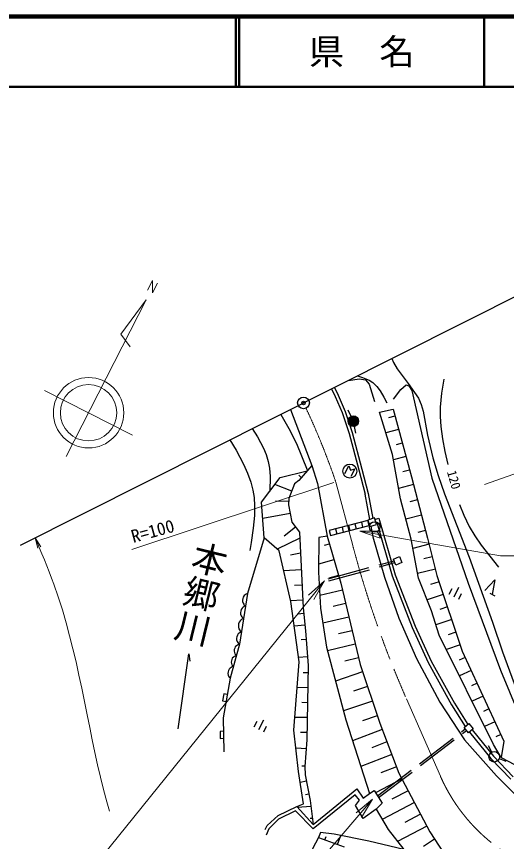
# Model space of a CAD drawing. Units: millimetres, scale not verified. Extents: x 40000 to 680000, y 20000 to 380000.
# Drawn here: x 266629 to 336172, y 262807 to 380000 of the extents above; entities that cross this region are included whole.
import ezdxf
from ezdxf.enums import TextEntityAlignment as Align

# ---------------------------------------------------------------- set-up
doc = ezdxf.new("R2010")
doc.units = ezdxf.units.MM
doc.header["$LTSCALE"] = 1000
doc.header["$PDMODE"] = 32
doc.header["$PDSIZE"] = 500
doc.linetypes.add('CHAIN', pattern=[18.5, 12, -1.5, 3.5, -1.5])
doc.linetypes.add('DASHED', pattern=[7.5, 6, -1.5])
for name, color, linetype, lineweight in [('M-BGD', 7, 'Continuous', 25), ('M-BGD-EXST', 7, 'Continuous', 25), ('M-BGD-HTXT', 7, 'Continuous', 13), ('M-BMK', 2, 'CHAIN', 13), ('M-BMK-HTXT', 7, 'Continuous', 13), ('M-BMK-SRVR', 3, 'Continuous', 25), ('M-STR-HTXT', 7, 'Continuous', 13), ('M-TTL', 2, 'Continuous', 140), ('M-TTL-LINE', 7, 'Continuous', 50), ('M-TTL-TXT', 7, 'Continuous', 25)]:
    doc.layers.add(name, color=color, linetype=linetype, lineweight=lineweight)
doc.layers.add('M-OTRS', color=6, linetype='Continuous')
doc.styles.add('@ＭＳ ゴシック', font='')
doc.styles.add('ＭＳ ゴシック', font='')
doc.styles.get('@ＭＳ ゴシック').set_extended_font_data('@MS Gothic')
doc.styles.get('ＭＳ ゴシック').set_extended_font_data('MS Gothic')

# ---------------------------------------------------------------- blocks, each defined once
blk = doc.blocks.new('open_arrow')
at = {"color": 0, "linetype": 'Continuous', "lineweight": -2}
blk.add_lwpolyline([(7.5, 1.25), (0, 0), (7.5, -1.25)], dxfattribs=at)

msp = doc.modelspace()

# ---------------------------------------------------------------- linework, layer by layer
at = {"layer": 'M-BGD'}
for p, q in [((267174, 304907), (342048, 342545)), ((313682, 328286), (315295, 328528)), ((315295, 328528), (316155, 328376)), ((316155, 328376), (316666, 327753)), ((311349, 327113), (311872, 326029)), ((311751, 327315), (312282, 326216)), ((316666, 327753), (317460, 325296)), ((320155, 325622), (321164, 327033)), ((321164, 327033), (321942, 327663)), ((321942, 327663), (322294, 327547)), ((322294, 327547), (322728, 326885)), ((311872, 326029), (312853, 323751)), ((312282, 326216), (313274, 323911)), ((322728, 326885), (325564, 314433)), ((305534, 324190), (308526, 316220)), ((312853, 323751), (313837, 320784)), ((313274, 323911), (314269, 320913)), ((314115, 323192), (313691, 324097)), ((318152, 323773), (320086, 324209)), ((320015, 317804), (318152, 323773)), ((320086, 324209), (322675, 314605)), ((320345, 323248), (319409, 322996)), ((314572, 321775), (314757, 320793)), ((320863, 321328), (319066, 320843)), ((313837, 320784), (315208, 315599)), ((314269, 320913), (315643, 315714)), ((321380, 319407), (320520, 319175)), ((321121, 311505), (320015, 317804)), ((321898, 317486), (320153, 317015)), ((304052, 314518), (307874, 315471)), ((308526, 316220), (306689, 314110)), ((308526, 316220), (309339, 313671)), ((315208, 315599), (316117, 312160)), ((315643, 315714), (316557, 312257)), ((322416, 315565), (321457, 315307)), ((301411, 311033), (304052, 314518)), ((306689, 314110), (306091, 313631)), ((307026, 314497), (306696, 314828)), ((322675, 314605), (324981, 305907)), ((325564, 314433), (330755, 299506)), ((305683, 312591), (303300, 313525)), ((306091, 313631), (305276, 311551)), ((309339, 313671), (310701, 306177)), ((322963, 313517), (320865, 312961)), ((316754, 308552), (316117, 312160)), ((316557, 312257), (317187, 308687)), ((301800, 305941), (301411, 311033)), ((305265, 311088), (303390, 311129)), ((305276, 311551), (305255, 310625)), ((305255, 310625), (305693, 308150)), ((322665, 305747), (321121, 311505)), ((323540, 311343), (322431, 311049)), ((305474, 309387), (301589, 308700)), ((316487, 308397), (311004, 306965)), ((317446, 308767), (316474, 308465)), ((316474, 308465), (316764, 307534)), ((316667, 307710), (316487, 308397)), ((317736, 307836), (317446, 308767)), ((317509, 308567), (318064, 308726)), ((318064, 308726), (320365, 300705)), ((324116, 309169), (321905, 308582)), ((306247, 307452), (304625, 306165)), ((305693, 308150), (306801, 306754)), ((311184, 306278), (316667, 307710)), ((311918, 307204), (312098, 306516)), ((312832, 307443), (313011, 306755)), ((313746, 307681), (313925, 306994)), ((314660, 307920), (314839, 307232)), ((315574, 308158), (315753, 307471)), ((316764, 307534), (317736, 307836)), ((316938, 307588), (317223, 306100)), ((317697, 307961), (317806, 307993)), ((317806, 307993), (319938, 300561)), ((301800, 305941), (299397, 298026)), ((303911, 304075), (301800, 305941)), ((306841, 305881), (303619, 304333)), ((306801, 306754), (307293, 296019)), ((309522, 306008), (309507, 301082)), ((310701, 306177), (309522, 306008)), ((310701, 306177), (312656, 299487)), ((311004, 306965), (311184, 306278)), ((317223, 306100), (318864, 300341)), ((317825, 306828), (318302, 305949)), ((324693, 306994), (323590, 306702)), ((324981, 305907), (326297, 300597)), ((311027, 305062), (310272, 304842)), ((323666, 300197), (322665, 305747)), ((325200, 305022), (322898, 304451)), ((305572, 296883), (303911, 304075)), ((306937, 303779), (305507, 303468)), ((311678, 302832), (309510, 302199)), ((320116, 302934), (320964, 303283)), ((320468, 302076), (320116, 302934)), ((321317, 302424), (320468, 302076)), ((320964, 303283), (321317, 302424)), ((325639, 303252), (324431, 302953)), ((307047, 301386), (304558, 301272)), ((326078, 301482), (323547, 300855)), ((309507, 301082), (309767, 295962)), ((312330, 300602), (310951, 300199)), ((318864, 300341), (320897, 294536)), ((319938, 300561), (322782, 293196)), ((320365, 300705), (323197, 293372)), ((325526, 295554), (323666, 300197)), ((326297, 300597), (329898, 289860)), ((307145, 299239), (306098, 299191)), ((312656, 299487), (315394, 287934)), ((326597, 299702), (325393, 299298)), ((329355, 298873), (328675, 297536)), ((330755, 299506), (335311, 287129)), ((333078, 298444), (334520, 299954)), ((334520, 299954), (334147, 297899)), ((299397, 298026), (298288, 290843)), ((298951, 297731), (298811, 297534)), ((299080, 297857), (298951, 297731)), ((299203, 297947), (299080, 297857)), ((299397, 298026), (299203, 297947)), ((312884, 298525), (309676, 297764)), ((327198, 297913), (324891, 297139)), ((328415, 298679), (328006, 297877)), ((329751, 297998), (329343, 297196)), ((333791, 298081), (334504, 297718)), ((298743, 297326), (298710, 297112)), ((298710, 297112), (298712, 296894)), ((298712, 296894), (298786, 296664)), ((298811, 297534), (298743, 297326)), ((298786, 296664), (298871, 296505)), ((298871, 296505), (298961, 296382)), ((307243, 297092), (305542, 297014)), ((306742, 288318), (305572, 296883)), ((313340, 296599), (311570, 296179)), ((298468, 295547), (298435, 295334)), ((298435, 295334), (298438, 295115)), ((298536, 295755), (298468, 295547)), ((298676, 295952), (298536, 295755)), ((298805, 296078), (298676, 295952)), ((298928, 296168), (298805, 296078)), ((299123, 296247), (298928, 296168)), ((298961, 296382), (299123, 296247)), ((307293, 296019), (307653, 292736)), ((309767, 295962), (310644, 290394)), ((326638, 292119), (325526, 295554)), ((327798, 296123), (326690, 295752)), ((298377, 294157), (298229, 293949)), ((298512, 294290), (298377, 294157)), ((298438, 295115), (298511, 294885)), ((298511, 294885), (298596, 294726)), ((298643, 294385), (298512, 294290)), ((298596, 294726), (298686, 294603)), ((298848, 294468), (298643, 294385)), ((298686, 294603), (298848, 294468)), ((307383, 295198), (306604, 295113)), ((313797, 294673), (310108, 293799)), ((320897, 294536), (323422, 288824)), ((328398, 294333), (326164, 293584)), ((298157, 293729), (298122, 293504)), ((298122, 293504), (298125, 293273)), ((298125, 293273), (298203, 293030)), ((298229, 293949), (298157, 293729)), ((298203, 293030), (298292, 292862)), ((307563, 293557), (306049, 293391)), ((322782, 293196), (325075, 288243)), ((323197, 293372), (325476, 288446)), ((297903, 291890), (297870, 291677)), ((297972, 292098), (297903, 291890)), ((298111, 292295), (297972, 292098)), ((298240, 292421), (298111, 292295)), ((298363, 292511), (298240, 292421)), ((298292, 292862), (298387, 292732)), ((298558, 292591), (298363, 292511)), ((298387, 292732), (298558, 292591)), ((307653, 292736), (308043, 287818)), ((314253, 292748), (312335, 292293)), ((334339, 276598), (326638, 292119)), ((328998, 292544), (327896, 292174)), ((298288, 290843), (296937, 286026)), ((297971, 290720), (297836, 290617)), ((297870, 291677), (297873, 291458)), ((297873, 291458), (297946, 291228)), ((297946, 291228), (298031, 291069)), ((298097, 290791), (297971, 290720)), ((298031, 291069), (298121, 290946)), ((298288, 290843), (298097, 290791)), ((298121, 290946), (298283, 290812)), ((307750, 291507), (307036, 291450)), ((314709, 290822), (310777, 289890)), ((329598, 290754), (327641, 290098)), ((297540, 290064), (297517, 289859)), ((297517, 289859), (297561, 289635)), ((297595, 290261), (297540, 290064)), ((297561, 289635), (297622, 289476)), ((297683, 290448), (297595, 290261)), ((297622, 289476), (297693, 289350)), ((297836, 290617), (297683, 290448)), ((310644, 290394), (313354, 280087)), ((329898, 289860), (335783, 277074)), ((289556, 278803), (291098, 289444)), ((291098, 289444), (291232, 288414)), ((297125, 288473), (297104, 288280)), ((297177, 288658), (297125, 288473)), ((297259, 288834), (297177, 288658)), ((297404, 288993), (297259, 288834)), ((297531, 289091), (297404, 288993)), ((297649, 289157), (297531, 289091)), ((297829, 289206), (297649, 289157)), ((297693, 289350), (297829, 289206)), ((305986, 278614), (306742, 288318)), ((307945, 289048), (306657, 288945)), ((315166, 288897), (313223, 288436)), ((323422, 288824), (326727, 282585)), ((325476, 288446), (328779, 282448)), ((330319, 288946), (329461, 288552)), ((296792, 287270), (296704, 287083)), ((296945, 287439), (296792, 287270)), ((297080, 287543), (296945, 287439)), ((297206, 287613), (297080, 287543)), ((297104, 288280), (297144, 288069)), ((297144, 288069), (297202, 287920)), ((297202, 287920), (297269, 287801)), ((297397, 287666), (297206, 287613)), ((297269, 287801), (297397, 287666)), ((308043, 287818), (307845, 277233)), ((315394, 287934), (318186, 279603)), ((325075, 288243), (328390, 282220)), ((335311, 287129), (339946, 275918)), ((296937, 286026), (295973, 280371)), ((296649, 286887), (296627, 286681)), ((296627, 286681), (296670, 286457)), ((296704, 287083), (296649, 286887)), ((296670, 286457), (296731, 286299)), ((296731, 286299), (296802, 286173)), ((296802, 286173), (296938, 286029)), ((308023, 286759), (307323, 286773)), ((315743, 286892), (311903, 285605)), ((331159, 287120), (329498, 286355)), ((316441, 284810), (314452, 284143)), ((332000, 285293), (331196, 284923)), ((296046, 283775), (295878, 282790)), ((296539, 283691), (296046, 283775)), ((307984, 284643), (306458, 284671)), ((295878, 282790), (296371, 282706)), ((307944, 282526), (307119, 282541)), ((317139, 282727), (313023, 281347)), ((326727, 282585), (330212, 277271)), ((328779, 282448), (330669, 279428)), ((332841, 283467), (331286, 282751)), ((328390, 282220), (330316, 279143)), ((333681, 281640), (332931, 281295)), ((295973, 280371), (296073, 275561)), ((307905, 280409), (306128, 280442)), ((317837, 280644), (315733, 279939)), ((300734, 279834), (300326, 279031)), ((301675, 280028), (300994, 278691)), ((302071, 279153), (301662, 278351)), ((313354, 280087), (316737, 269624)), ((318186, 279603), (320912, 272523)), ((330156, 279013), (330829, 279557)), ((330774, 278248), (330156, 279013)), ((330829, 279557), (331447, 278792)), ((334522, 279814), (333074, 279147)), ((296013, 278466), (295513, 278455)), ((295513, 278455), (295534, 277456)), ((306641, 272737), (305986, 278614)), ((307865, 278292), (306941, 278309)), ((318527, 278718), (314320, 277098)), ((331447, 278792), (330774, 278248)), ((330913, 278360), (333934, 274620)), ((331302, 278674), (334310, 274951)), ((335363, 277987), (334665, 277666)), ((295534, 277456), (296034, 277466)), ((307845, 277233), (307563, 273460)), ((319208, 276948), (317056, 276119)), ((330212, 277271), (334734, 272114)), ((335404, 274726), (334339, 276598)), ((335783, 277074), (335404, 274726)), ((307782, 275990), (306270, 276066)), ((334087, 275514), (333629, 276403)), ((319890, 275178), (315489, 273484)), ((333934, 274620), (336776, 271657)), ((334310, 274951), (337130, 272011)), ((335133, 274583), (336069, 274231)), ((335404, 274726), (338187, 273259)), ((307657, 273503), (307103, 273531)), ((307563, 273460), (307594, 272260)), ((320571, 273408), (318322, 272542)), ((307364, 268162), (306641, 272737)), ((307594, 272260), (308287, 268642)), ((320912, 272523), (325296, 264169)), ((334734, 272114), (337928, 268984)), ((307767, 271355), (306886, 271186)), ((321350, 271688), (317588, 269713)), ((308114, 269547), (307644, 269456)), ((308730, 265242), (314912, 270275)), ((314912, 270275), (315820, 268958)), ((315820, 268958), (316737, 269624)), ((316737, 269624), (317373, 270047)), ((317373, 270047), (318543, 268231)), ((322227, 270017), (319910, 268801)), ((308287, 268642), (308730, 265242)), ((314714, 269453), (308753, 264619)), ((315318, 268655), (314714, 269453)), ((314762, 267912), (315318, 268655)), ((303751, 266499), (306415, 267757)), ((306415, 267757), (307364, 268162)), ((308730, 265242), (306415, 267757)), ((308398, 267792), (306522, 267641)), ((315832, 266096), (314762, 267912)), ((317669, 267401), (315832, 266096)), ((318543, 268231), (317669, 267401)), ((317669, 267401), (319397, 264511)), ((323104, 268346), (318537, 265950)), ((302217, 265070), (303751, 266499)), ((306222, 267171), (303806, 265978)), ((308753, 264619), (306222, 267171)), ((308619, 266092), (308319, 266053)), ((323981, 266675), (321756, 265507)), ((301899, 264508), (302217, 265070)), ((303806, 265978), (302459, 264591)), ((324858, 265004), (320706, 262826)), ((302459, 264591), (302063, 263728)), ((309789, 264075), (309479, 263354)), ((311729, 263865), (309789, 264075)), ((316644, 262858), (311729, 263865)), ((319397, 264511), (321589, 261688)), ((325296, 264169), (327964, 260131)), ((309479, 263354), (305916, 256706)), ((309479, 263354), (313114, 262058)), ((310388, 263030), (310556, 263502)), ((312205, 262382), (312665, 263673)), ((321589, 261688), (316644, 262858)), ((325963, 263159), (324388, 262119))]:
    msp.add_line(p, q, dxfattribs=at)
at = {"layer": 'M-BGD', "linetype": 'DASHED'}
for p, q in [((310863, 300109), (320213, 302698)), ((310943, 299820), (320328, 302418)), ((317863, 269287), (330324, 278804)), ((318026, 269034), (330513, 278570))]:
    msp.add_line(p, q, dxfattribs=at)
at = {"layer": 'M-BGD'}
for points in [[(319917, 331420), (320140, 330865), (320633, 329931), (322230, 327857), (323667, 325791), (324051, 324890), (324341, 323944), (324970, 320547), (325699, 317299), (326465, 314818), (327381, 312205), (330869, 303202), (334170, 293978), (335613, 289773), (337274, 285256), (338203, 283044), (339229, 280881), (340213, 279058), (341446, 277000), (343481, 273850)], [(315009, 328953), (315757, 328730), (316677, 328347), (317225, 327993), (317781, 327459), (318258, 326823), (318779, 325933), (319187, 325137)], [(327277, 328486), (326965, 326501), (326770, 324517), (326757, 323169), (326845, 321780), (327082, 319995), (327424, 318212), (327852, 316356)], [(304130, 323484), (305289, 321460), (306388, 319329), (307897, 315600)], [(300088, 321452), (300827, 320283), (301695, 318692), (302076, 317781), (302365, 316799), (302528, 315829), (302608, 314634), (302586, 312544)], [(296916, 319858), (297790, 318396), (298852, 316426), (299426, 315152), (299888, 313858), (300176, 312727), (300339, 311671), (300417, 310500), (300397, 309111), (300236, 307301), (299945, 305267), (299760, 304135)], [(329517, 310665), (330113, 309183), (330889, 307573), (331668, 306238), (332566, 304922), (335045, 301800)]]:
    msp.add_lwpolyline(points, dxfattribs=at)
for centre, radius in [((314433, 322512), 750), ((314433, 322512), 660), ((314433, 322512), 570), ((314433, 322512), 480), ((314433, 322512), 390), ((314433, 322512), 300), ((314433, 322512), 210), ((314433, 322512), 120), ((314433, 322512), 30), ((317467, 307487), 750), ((334431, 274847), 750)]:
    msp.add_circle(centre, radius, dxfattribs=at)
at = {"layer": 'M-BGD-EXST'}
for p, q in [((313237, 315105), (313782, 316174)), ((313782, 316174), (314010, 315564)), ((314010, 315564), (314637, 315738)), ((314637, 315738), (314093, 314669))]:
    msp.add_line(p, q, dxfattribs=at)
msp.add_circle((313937, 315421), 1000, dxfattribs=at)
at = {"layer": 'M-BGD-HTXT'}
for p, q in [((285234, 341109), (285935, 342484)), ((285935, 342484), (285945, 340741)), ((285945, 340741), (286642, 342126)), ((285031, 339752), (273677, 317476)), ((285031, 339752), (281415, 334860)), ((281415, 334860), (282743, 333060)), ((283093, 320534), (270619, 326892))]:
    msp.add_line(p, q, dxfattribs=at)
for radius in [5000, 4000]:
    msp.add_circle((276856, 323713), radius, dxfattribs=at)
at = {"layer": 'M-BMK'}
for p, q in [((311955, 313851), (314348, 304846)), ((326785, 272101), (321833, 283388))]:
    msp.add_line(p, q, dxfattribs=at)
for centre, radius, start, end in [((217242, 281764), 100000, 18.71563, 25.21042), ((459314, 343380), 150000, 194.88586, 203.57483), ((349679, 282145), 25000, 203.68722, 274.29167)]:
    msp.add_arc(centre, radius, start, end, dxfattribs=at)
at = {"layer": 'M-BMK-HTXT'}
msp.add_line((311675, 313817), (282980, 304275), dxfattribs=at)
at = {"layer": 'M-BMK-SRVR'}
msp.add_circle((307360, 325108), 830, dxfattribs=at)
at = {"layer": 'M-OTRS'}
msp.add_point((307360, 325108), dxfattribs=at)
at = {"layer": 'M-STR-HTXT'}
for p, q in [((333030, 313538), (352229, 320290)), ((269263, 305945), (270091, 304669)), ((269263, 305945), (269633, 304470))]:
    msp.add_line(p, q, dxfattribs=at)
for points in [[(279807, 267115), (279431, 268431), (278972, 270175), (278543, 271930), (278139, 273693), (277754, 275464), (277383, 277239), (277021, 279017), (276663, 280797), (276281, 282683), (275892, 284566), (275491, 286445), (275074, 288319), (274635, 290184), (274169, 292041), (273671, 293887), (273137, 295721), (272561, 297542), (271939, 299347), (271617, 300222), (271283, 301094), (270940, 301963), (270589, 302829), (270230, 303692), (269865, 304554), (269495, 305414), (269263, 305945)], [(315360, 306903), (335319, 303384), (354533, 303384)], [(310339, 299837), (269864, 249606), (287709, 249594)], [(317149, 268828), (284925, 231063), (304073, 231070)]]:
    msp.add_lwpolyline(points, dxfattribs=at)
at = {"layer": 'M-TTL'}
msp.add_line((680000, 380000), (40000, 380000), dxfattribs=at)
at = {"layer": 'M-TTL-LINE'}
for p, q in [((297750, 380000), (297750, 370000)), ((298250, 380000), (298250, 370000)), ((333000, 380000), (333000, 370000)), ((40000, 370000), (680000, 370000))]:
    msp.add_line(p, q, dxfattribs=at)

# ---------------------------------------------------------------- block references
at = {"layer": 'M-STR-HTXT', "xscale": 400, "yscale": 400}
for p, rotation in [((315360, 306903), 350), ((310339, 299837), 231.1), ((317149, 268828), 229.5)]:
    msp.add_blockref('open_arrow', p, dxfattribs=dict(at, rotation=rotation))

# ---------------------------------------------------------------- texts
at = {"layer": 'M-BGD', "style": 'ＭＳ ゴシック'}
msp.add_text('120', height=1320, rotation=286.016, dxfattribs=at).set_placement((327332, 315199), align=Align.BOTTOM_LEFT)
at = {"layer": 'M-BGD', "style": '@ＭＳ ゴシック'}
msp.add_text('本郷川', height=3666, rotation=256.316, dxfattribs=at).set_placement((294592, 305299), align=Align.MIDDLE_LEFT)
at = {"layer": 'M-BMK-HTXT', "style": 'ＭＳ ゴシック'}
msp.add_text('R=100', height=1833, rotation=15.144, dxfattribs=at).set_placement((283334, 304684), align=Align.BOTTOM_LEFT)
at = {"layer": 'M-TTL-TXT', "style": 'ＭＳ ゴシック'}
msp.add_text('県\u3000名', height=3666, dxfattribs=at).set_placement((315625, 375000), align=Align.MIDDLE_CENTER)

doc.saveas('drawing.dxf')
